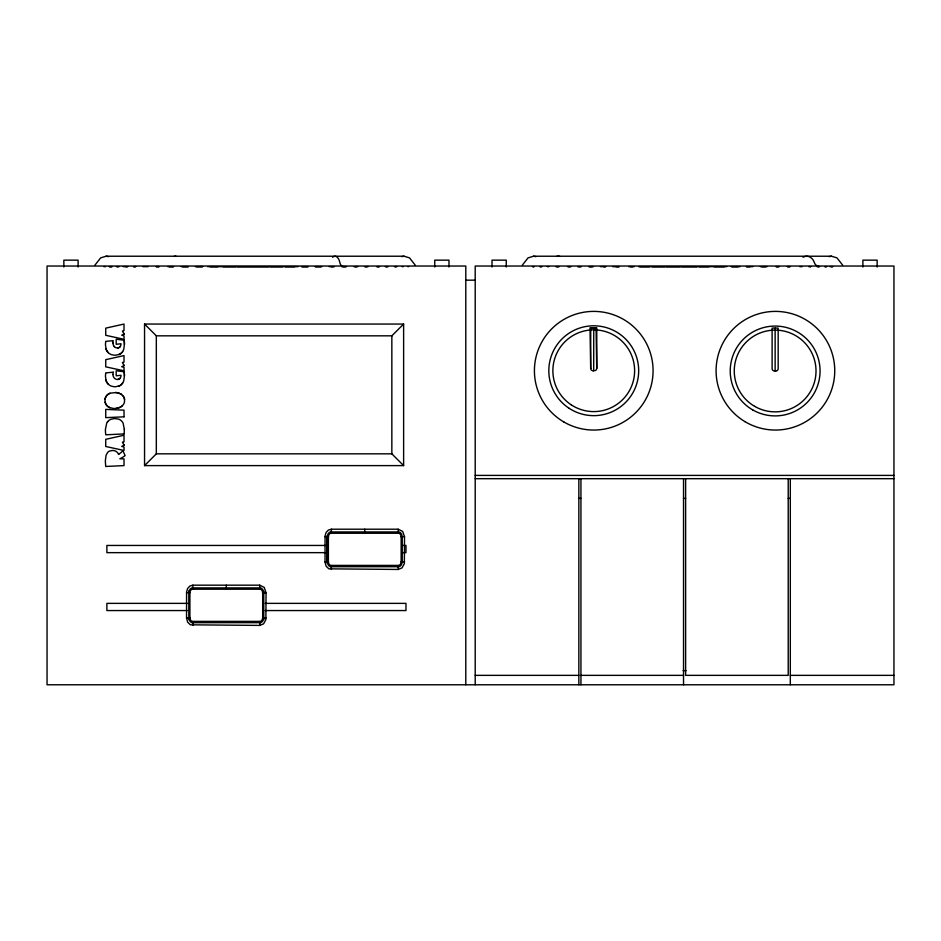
<?xml version="1.0" encoding="UTF-8"?>
<svg xmlns="http://www.w3.org/2000/svg" width="941" height="941" viewBox="0 0 941 941"><rect width="100%" height="100%" fill="white"/><g stroke="black" fill="none" stroke-linecap="round" stroke-linejoin="round"><path stroke-width="1.41" d="M192.87 625.412L192.87 621.378L259.716 621.378L259.716 625.412L190.376 624.812L187.659 622.189L186.541 618.061L186.577 591.818L187.659 588.407L189.941 586.02L192.87 585.173L259.716 585.173L264.198 587.372L266.044 592.712L265.868 619.648L263.586 623.848L259.716 625.412M259.716 585.173L259.716 589.219L192.87 589.219L192.87 585.173M331.35 569.446L331.35 565.4L398.184 565.4L398.184 569.446L328.856 568.846L326.139 566.223L325.021 562.095L325.057 535.852L326.139 532.43L328.421 530.054L331.35 529.207L398.184 529.207L402.677 531.406L404.524 536.746L404.348 563.683L402.066 567.882L398.184 569.446M398.184 529.207L398.184 533.253L331.35 533.253L331.35 529.207M124.33 429.355L123.118 423.144A8.493 8.493 0 0 0 121.777 421.203A7.963 7.963 0 0 0 118.425 419.051L114.426 418.557L110.815 419.298A7.904 7.904 0 0 0 107.462 421.921M114.237 346.488A4.035 4.035 0 0 0 117.79 347.923A3.364 3.364 0 0 0 120.213 346.523A4.446 4.446 0 0 0 121.001 343.759L116.19 344.277L116.19 339.231L124.094 340.23A21.349 21.349 0 0 1 124.4 344.465L123.8 349.04A10.069 10.069 0 0 1 122.412 351.863M112.955 374.447A5.493 5.493 0 0 0 114.096 377.788L114.261 377.988A4.035 4.035 0 0 0 117.79 379.446A3.364 3.364 0 0 0 120.213 378.047A4.446 4.446 0 0 0 121.001 375.283L116.19 375.8L116.19 370.754L124.094 371.754A21.349 21.349 0 0 1 124.4 375.988L123.8 380.564A10.069 10.069 0 0 1 122.412 383.387M110.085 393.314A7.599 7.599 0 0 0 105.098 398.819L105.039 399.996A9.833 9.833 0 0 0 105.063 401.289L105.18 402.113A7.528 7.528 0 0 0 109.627 407.547L113.391 408.441A16.291 16.291 0 0 0 115.002 408.465L116.496 408.347A10.904 10.904 0 0 0 121.954 406.089L123.165 404.795A6.752 6.752 0 0 0 124.506 401.748L124.506 399.149A6.669 6.669 0 0 0 123.177 396.161L122.295 395.196A9.528 9.528 0 0 0 121.213 394.35M122.895 450.645L121.601 451.986A16.785 16.785 0 0 1 120.824 452.715L119.025 454.103A10.445 10.445 0 0 1 118.566 454.421M144.549 465.607L403.618 465.607L403.618 324.057L144.549 324.057L144.549 465.607L156.206 453.95M391.962 335.714L403.618 324.057M94.97 265.103L100.64 257.881L106.098 256.223L404.077 256.223L409.535 257.881L415.204 265.103M522.384 265.103L528.054 257.881L533.512 256.223L831.503 256.223L836.961 257.881L842.63 265.103M113.014 342.924A7.175 7.175 0 0 1 113.214 340.677L105.757 341.348A27.76 27.76 0 0 0 105.486 345.006L106.098 349.076A9.21 9.21 0 0 0 107.933 352.275A8.34 8.34 0 0 0 111.485 354.651L114.026 355.169A13.574 13.574 0 0 0 115.731 355.192L119.366 354.369A7.622 7.622 0 0 0 121.754 352.64A8.281 8.281 0 0 0 122.648 351.499M113.261 372.213L105.757 372.871A27.76 27.76 0 0 0 105.486 376.529L106.098 380.599A9.21 9.21 0 0 0 107.933 383.799A8.34 8.34 0 0 0 111.485 386.175L114.026 386.692A13.574 13.574 0 0 0 115.731 386.716L119.366 385.892A7.622 7.622 0 0 0 121.754 384.163A8.281 8.281 0 0 0 122.648 383.011M401.772 256.634L404.077 256.223M829.197 256.634L831.503 256.223M810.107 266.703L810.73 266.656L808.684 266.656M124.012 433.919L105.78 434.801A38.193 38.193 0 0 1 105.416 429.402L106.721 423.121A8.81 8.81 0 0 1 107.744 421.568M590.677 368.378A2.353 2.353 0 0 0 593.077 370.73L593.865 370.719M109.544 266.656L112.05 266.656M116.402 266.656L118.013 266.656M123.295 266.656L127.188 266.656M133.551 266.656L135.798 266.656L133.728 266.703M142.95 266.656L148.031 266.656M158.888 266.656L156.088 266.656L159.088 266.703M167.886 266.656L173.367 266.656M181.26 266.656L188.235 266.656M195.387 266.656L202.691 266.656L196.634 266.703M207.643 266.656L298.062 266.656M301.532 266.656L308.377 266.656M315.106 266.656L321.704 266.656M329.209 266.656L334.455 266.656M341.595 266.656L346.523 266.656M355.028 266.656L357.756 266.656M365.579 266.656L368.06 266.656M377.388 266.656L379.564 266.656M386.128 266.656L388.139 266.656M395.314 266.656L396.879 266.656M402.23 266.656L403.324 266.656M407.876 266.656L408.594 266.656M532.465 266.656L534.17 266.656L533.265 266.703M539.793 266.656L541.146 266.656M547.274 266.656L548.979 266.656M555.79 266.656L558.378 266.656M567.482 266.656L569.917 266.656M577.586 266.656L580.256 266.656M588.631 266.656L593.489 266.656M600.44 266.656L605.463 266.656M612.673 266.656L619.002 266.656M628.741 266.656L634.281 266.656M638.751 266.656L697.493 266.656M698.798 266.656L726.711 266.656M731.169 266.656L739.967 266.656M746.425 266.656L752.753 266.656M761.975 266.656L767.033 266.656M776.29 266.656L779.148 266.656L776.113 266.703M799.838 266.656L802.144 266.656M817.964 266.656L819.599 266.656M825.398 266.656L826.657 266.656M830.009 266.656L832.656 266.656M103.969 266.656L105.498 266.656M109.321 266.703L111.744 266.703M117.413 266.703L118.989 266.703M125.835 266.703L127.682 266.703M169.262 266.703L173.556 266.703M182.483 266.703L188.282 266.703M210.243 266.703L217.853 266.703M223.005 266.703L236.003 266.703M237.308 266.703L268.62 266.703M269.902 266.703L282.571 266.703M285.064 266.703L294.839 266.703M301.955 266.703L307.731 266.703M315.576 266.703L320.987 266.703M331.314 266.703L333.279 266.703M342.818 266.703L345.629 266.703M353.922 266.703L356.627 266.703M364.52 266.703L367.061 266.703M376.706 266.703L378.976 266.703M385.351 266.703L387.339 266.703M394.491 266.703L396.067 266.703M540.369 266.703L541.875 266.703M556.86 266.703L559.06 266.703M568.482 266.703L570.964 266.703M578.703 266.703L581.362 266.703M589.525 266.703L592.289 266.703M603.663 266.703L605.651 266.703M615.99 266.703L619.237 266.703M630.446 266.703L632.752 266.703M639.821 266.703L649.549 266.703M652.031 266.703L664.664 266.703M665.946 266.703L680.214 266.703M681.519 266.703L697.257 266.703M698.563 266.703L709.02 266.703M714.195 266.703L724.429 266.703M731.969 266.703L738.132 266.703M746.566 266.703L750.095 266.703M760.34 266.703L765.786 266.703M817.188 266.703L818.823 266.703M824.751 266.703L826.069 266.703M831.479 266.703L832.315 266.703M465.795 280.171L475.205 280.171M593.077 370.719L593.7 370.719L593.747 327.821M775.819 370.977L774.467 370.977A2.353 2.353 0 0 1 772.114 368.625L772.114 328.08L778.172 328.08L778.172 368.625A2.353 2.353 0 0 1 776.278 370.942M475.205 475.405L893.95 475.405M475.205 478.687L893.95 478.687M578.844 498.365L580.938 498.365M683.531 498.365L685.624 498.365M788.217 498.365L790.311 498.365M331.35 531.936L398.184 531.936M325.021 536.746L328.385 536.746L328.385 561.906L325.021 561.906M404.524 536.746L401.16 536.746L401.16 561.906L404.524 561.906M325.327 545.451L106.874 545.451L106.874 552.649L325.327 552.649M403.042 545.451L405.971 545.451L405.971 552.649L403.042 552.649M331.35 566.717L398.184 566.717M192.87 587.902L259.716 587.902M186.541 592.712L189.906 592.712L189.906 617.872L186.541 617.872M266.044 592.712L262.68 592.712L262.68 617.872L266.044 617.872M187.506 603.369L106.874 603.369L106.874 610.556L187.506 610.556M265.221 603.369L405.971 603.369L405.971 610.556L265.221 610.556M192.87 622.683L259.716 622.683M683.107 670.651L686.048 670.651M475.205 675.356L578.844 675.356M580.938 675.356L683.531 675.356M790.311 675.356L893.95 675.356M533.512 256.223L535.817 256.634M106.098 256.223L108.403 256.634M391.962 453.95L403.618 465.607M144.549 324.057L156.206 335.714M114.426 346.653L114.096 346.264A5.493 5.493 0 0 1 112.955 342.936M122.989 450.904L125.106 455.62A10.116 10.116 0 0 1 124.706 455.915L122.895 457.161A19.161 19.161 0 0 1 122.365 457.467L119.848 458.785L124.012 458.902L124.012 465.607L105.733 466.465L105.439 462.596A47.615 47.615 0 0 1 105.38 460.49L106.086 455.209L107.662 452.398A5.587 5.587 0 0 1 109.427 451.104L112.579 450.48A6.575 6.575 0 0 1 116.472 451.68A6.187 6.187 0 0 1 118.59 454.409M594.841 370.672A2.353 2.353 0 0 0 596.735 368.319L596.065 327.786L590.007 327.88L590.677 368.413M877.141 267.021L877.141 260.151L862.897 260.151L862.897 267.021M790.311 478.687L790.311 684.777M788.217 478.687L788.217 675.356L685.624 675.356L685.624 478.687M775.137 328.08L775.137 370.977M683.531 478.687L683.531 684.777M596.77 368.366L596.77 327.821L590.713 327.821L590.713 368.366M580.938 478.687L580.938 684.777M578.844 478.687L578.844 684.777M506.258 267.021L506.258 260.151L492.014 260.151L492.014 267.021M475.205 684.777L475.205 266.032L893.95 266.032L893.95 684.777L47.05 684.777L47.05 266.032L465.795 266.032L465.795 684.777M448.986 267.021L448.986 260.151L434.742 260.151L434.742 267.021M402.242 536.746L402.242 561.906M364.767 529.207L364.767 533.253M327.292 536.746L327.292 561.906M326.903 536.746L326.903 561.906M263.774 592.712L263.774 617.872M226.287 585.173L226.287 589.219M188.812 592.712L188.812 617.872M78.103 267.021L78.103 260.151L63.859 260.151L63.859 267.021M174.132 256.434A9.845 5.27 -90 0 1 176.167 256.375M342.524 266.032A5.258 2.823 90 0 1 339.877 262.61A9.845 5.27 -90 0 0 332.596 257.258M803.038 257.258A9.845 8.198 90 0 1 814.365 262.61A5.258 4.387 90 0 0 818.458 266.032M556.625 256.434A9.845 8.198 90 0 1 559.789 256.375M189.059 592.677A4.54 4.54 0 0 1 192.823 587.631M190.07 592.689A3.305 3.305 0 0 1 192.846 589.019M188.694 592.677A4.976 4.976 0 0 1 188.765 591.019M188.765 619.578A4.976 4.976 0 0 1 188.694 617.908M192.823 622.954A4.54 4.54 0 0 1 189.059 617.908M192.846 621.566A3.305 3.305 0 0 1 190.07 617.896M263.527 617.908A4.54 4.54 0 0 1 259.751 622.954M262.515 617.896A3.305 3.305 0 0 1 259.74 621.566M263.88 617.908A4.976 4.976 0 0 1 263.833 619.46M263.892 591.489A4.976 4.976 0 0 1 263.88 592.677M259.751 587.631A4.54 4.54 0 0 1 263.527 592.677M259.74 589.019A3.305 3.305 0 0 1 262.515 592.689M327.527 536.711A4.54 4.54 0 0 1 331.303 531.665M328.55 536.723A3.305 3.305 0 0 1 331.314 533.053M327.174 536.711A4.976 4.976 0 0 1 327.15 535.641M327.15 563.012A4.976 4.976 0 0 1 327.174 561.942M331.303 566.988A4.54 4.54 0 0 1 327.527 561.942M331.314 565.6A3.305 3.305 0 0 1 328.55 561.93M402.007 561.942A4.54 4.54 0 0 1 398.231 566.988M400.984 561.93A3.305 3.305 0 0 1 398.219 565.6M398.231 531.665A4.54 4.54 0 0 1 402.007 536.711M398.219 533.053A3.305 3.305 0 0 1 400.984 536.723M124.283 429.355A30.124 30.124 0 0 1 124.047 433.919M123.189 396.149A6.705 6.705 0 0 1 124.577 399.56M121.236 394.326A11.186 11.186 0 0 0 116.002 392.55L110.05 393.185A8.198 8.198 0 0 0 107.145 395.044A7.222 7.222 0 0 0 105.11 399.172M115.508 392.515A11.398 11.398 0 0 1 121.612 394.561M110.05 407.712A7.599 7.599 0 0 1 105.086 402.136M121.965 406.1A11.092 11.092 0 0 1 116.002 408.359M113.014 374.447A7.175 7.175 0 0 1 113.214 372.201M124.059 371.319A19.573 19.573 0 0 1 124.377 375.988M120.236 378.059A3.423 3.423 0 0 1 117.79 379.446M108.25 384.163A9.328 9.328 0 0 1 105.968 380.129M121.754 384.163A7.669 7.669 0 0 1 118.907 386.092M124.059 339.795A19.573 19.573 0 0 1 124.377 344.465M120.236 346.535A3.423 3.423 0 0 1 117.79 347.923M108.25 352.64A9.328 9.328 0 0 1 105.968 348.605M121.754 352.64A7.669 7.669 0 0 1 118.907 354.569M124.353 333.937L121.707 335.196L124.012 335.843L124.012 339.289L105.733 335.302L105.733 328.15L124.012 324.057L124.012 330.562L122.424 331.009A5.493 5.493 0 0 0 122.624 331.397L123.153 332.373A13.609 13.609 0 0 0 124.271 333.82L124.353 333.937M124.353 365.461L121.707 366.719L124.012 367.366L124.012 370.813L105.733 366.825L105.733 359.674L124.012 355.58L124.012 362.085L122.424 362.532A5.493 5.493 0 0 0 122.624 362.92L123.153 363.896A13.609 13.609 0 0 0 124.271 365.343L124.353 365.461M124.353 445.117L121.707 446.375L124.012 447.022L124.012 450.468L105.733 446.481L105.733 439.329L124.012 435.236L124.012 441.752L122.424 442.188A5.493 5.493 0 0 0 122.624 442.588L123.153 443.552A13.609 13.609 0 0 0 124.271 444.999L124.353 445.117M124.012 416.828L105.733 417.639L105.733 409.382L124.012 410.158L124.012 416.828M789.97 266.656L787.346 266.656L790.017 266.703M391.844 335.831L156.324 335.831L156.324 453.833L391.844 453.833L391.844 335.831M569.187 408.347A44.933 44.933 0 0 0 638.61 373.189A44.933 44.933 0 0 0 573.445 330.644A44.933 44.933 0 0 0 569.187 408.347M571.352 404.912A40.863 40.863 0 0 0 634.552 373.012A40.863 40.863 0 0 0 575.327 334.243A40.863 40.863 0 0 0 571.352 404.912M752.682 409.888A44.933 44.933 0 0 0 820.07 370.977A44.933 44.933 0 0 0 752.682 332.079A44.933 44.933 0 0 0 752.682 409.888M754.658 406.347A40.863 40.863 0 0 0 816.012 371.036A40.863 40.863 0 0 0 754.753 335.561A40.863 40.863 0 0 0 754.658 406.347M563.753 421.909A59.33 59.33 0 0 0 653.078 371.107A59.33 59.33 0 0 0 564.412 319.152A59.33 59.33 0 0 0 563.753 421.909M744.943 421.627A59.33 59.33 0 0 0 834.738 371.66A59.33 59.33 0 0 0 746.566 318.881A59.33 59.33 0 0 0 744.943 421.627"/></g></svg>
